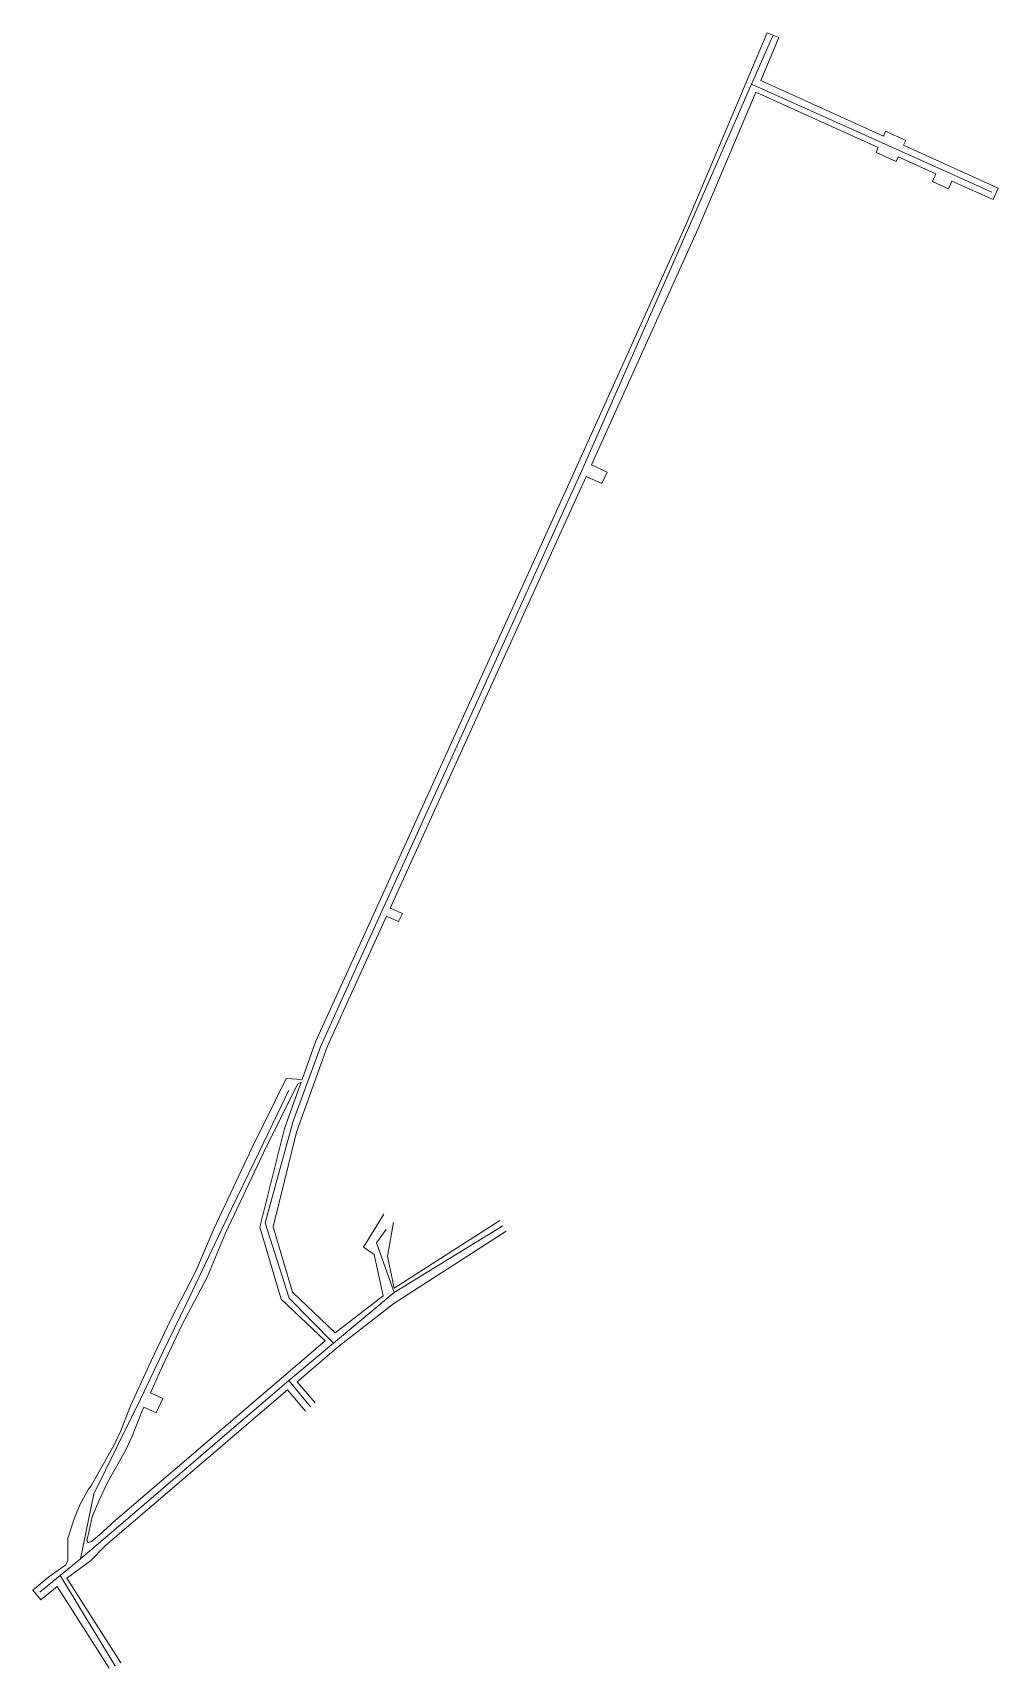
# Model space of a CAD drawing. Header units: millimetres. Extents: x 268278 to 268461, y 4273887 to 4274197.
import ezdxf

# ---------------------------------------------------------------- set-up
doc = ezdxf.new("R2010")
doc.units = ezdxf.units.MM
for name, color, linetype, lineweight in [('3D_1470', 5, 'Continuous', 0), ('GEOFENCE', 80, 'Continuous', 0), ('INIT_COORD', 5, 'Continuous', 0)]:
    doc.layers.add(name, color=color, linetype=linetype, lineweight=lineweight)

msp = doc.modelspace()

# ---------------------------------------------------------------- linework, layer by layer
at = {"layer": '3D_1470', "lineweight": 0}
for points in [[(268292.51, 4273886.87, 1470), (268282.63, 4273902.41, 1470), (268279.51, 4273899.85, 1470), (268277.99, 4273901.71, 1470), (268281.05, 4273904.21, 1470), (268284.29, 4273906.52, 1470), (268284.65, 4273907.29, 1470), (268284.67, 4273911.52, 1470), (268285.89, 4273915.43, 1470), (268286.99, 4273918, 1470), (268288.58, 4273920.83, 1470), (268289.1, 4273921.48, 1470), (268293.46, 4273929.27, 1470), (268294.64, 4273931.8, 1470), (268296.54, 4273936.62, 1470), (268300.46, 4273945.15, 1470), (268304.16, 4273953.02, 1470), (268308.9, 4273962.03, 1470), (268312.38, 4273970.34, 1470), (268319.6, 4273985.64, 1470), (268326.08, 4273998.68, 1470), (268329.08, 4273998.53, 1470), (268331.61, 4274005.64, 1470), (268343.63, 4274032.02, 1470), (268381.26, 4274114.95, 1470), (268402.01, 4274160.84, 1470), (268417.31, 4274197.01, 1470), (268419.52, 4274196.07, 1470), (268416.08, 4274187.94, 1470), (268439.35, 4274177.41, 1470), (268439.76, 4274178.32, 1470), (268443.57, 4274176.59, 1470), (268443.16, 4274175.68, 1470), (268461.14, 4274167.54, 1470), (268460.15, 4274165.36, 1470), (268452.34, 4274168.89, 1470), (268451.69, 4274167.43, 1470), (268448.64, 4274168.81, 1470), (268449.3, 4274170.27, 1470), (268442.17, 4274173.49, 1470), (268441.76, 4274172.58, 1470), (268437.95, 4274174.31, 1470), (268438.36, 4274175.22, 1470), (268415.14, 4274185.73, 1470), (268404.21, 4274159.87, 1470), (268383.95, 4274115.05, 1470), (268386.95, 4274113.69, 1470), (268385.96, 4274111.5, 1470), (268382.96, 4274112.86, 1470), (268345.82, 4274031.03, 1470), (268348.1, 4274030, 1470), (268347.39, 4274028.45, 1470), (268345.12, 4274029.48, 1470), (268333.84, 4274004.73, 1470), (268328.05, 4273988.51, 1470), (268323.57, 4273970.58, 1470), (268327.26, 4273958.19, 1470), (268335.36, 4273950.46, 1470), (268344.44, 4273957.51, 1470), (268342.77, 4273965.32, 1470), (268340.72, 4273966.7, 1470), (268344.57, 4273973, 1470)], [(268346.42, 4273971.43, 1470), (268345.29, 4273965.02, 1470), (268346.58, 4273958.97, 1470), (268366.57, 4273971.81, 1470)], [(268367.81, 4273969.75, 1470), (268346.46, 4273956.05, 1470), (268335.96, 4273947.89, 1470), (268328.15, 4273941.22, 1470), (268331.59, 4273937.2, 1470)], [(268329.76, 4273935.64, 1470), (268326.33, 4273939.67, 1470), (268291.77, 4273910.17, 1470), (268288.95, 4273907.27, 1470), (268284.49, 4273903.96, 1470), (268294.69, 4273887.92, 1470)]]:
    msp.add_polyline3d(points, dxfattribs=at)
msp.add_polyline3d([(268288.73, 4273912.96, 1470), (268289.25, 4273915.62, 1470), (268290.58, 4273918.76, 1470), (268292.27, 4273922.23, 1470), (268295.6, 4273928.17, 1470), (268296.85, 4273930.86, 1470), (268298.75, 4273935.67, 1470), (268299.07, 4273936.37, 1470), (268301.4, 4273935.3, 1470), (268302.65, 4273938.03, 1470), (268300.32, 4273939.1, 1470), (268302.64, 4273944.13, 1470), (268306.3, 4273951.96, 1470), (268311.08, 4273961.01, 1470), (268314.58, 4273969.36, 1470), (268321.76, 4273984.6, 1470), (268328.23, 4273997.61, 1470), (268328.9, 4273998.03, 1470), (268325.75, 4273989.2, 1470), (268321.08, 4273970.52, 1470), (268325.14, 4273956.89, 1470), (268333.49, 4273948.94, 1470), (268293.64, 4273914.92, 1470), (268290.69, 4273912.2, 1470), (268289.13, 4273910.94, 1470), (268288.53, 4273910.73, 1470), (268288.24, 4273911.09, 1470), (268288.73, 4273912.96, 1470)], close=True, dxfattribs=at)
at = {"layer": 'GEOFENCE'}
for p, q in [((268414.33, 4274187.24, 1470), (268418.35, 4274196.39, 1470)), ((268398.24, 4274150.62, 1470), (268414.33, 4274187.24, 1470)), ((268414.33, 4274187.24, 1470), (268450.82, 4274170.86, 1470)), ((268450.82, 4274170.86, 1470), (268459.94, 4274166.76, 1470)), ((268382.15, 4274113.99, 1470), (268398.24, 4274150.62, 1470)), ((268365.62, 4274077.57, 1470), (268382.15, 4274113.99, 1470)), ((268349.09, 4274041.14, 1470), (268365.62, 4274077.57, 1470)), ((268340.82, 4274022.93, 1470), (268349.09, 4274041.14, 1470)), ((268332.56, 4274004.72, 1470), (268340.82, 4274022.93, 1470)), ((268330.84, 4274000.03, 1470), (268332.56, 4274004.72, 1470)), ((268327.4, 4273990.64, 1470), (268330.84, 4274000.03, 1470)), ((268324.4, 4273991.99, 1470), (268326.56, 4273996.5, 1470)), ((268320.06, 4273982.98, 1470), (268324.4, 4273991.99, 1470)), ((268326.06, 4273985.82, 1470), (268327.4, 4273990.64, 1470)), ((268322.06, 4273971.36, 1470), (268326.06, 4273985.82, 1470)), ((268315.72, 4273973.97, 1470), (268320.06, 4273982.98, 1470)), ((268311.39, 4273964.96, 1470), (268315.72, 4273973.97, 1470)), ((268326.65, 4273957.08, 1470), (268322.06, 4273971.36, 1470)), ((268343.18, 4273967.54, 1470), (268345.05, 4273970.07, 1470)), ((268355.07, 4273963.35, 1470), (268367.19, 4273970.78, 1470)), ((268346.54, 4273958.12, 1470), (268343.18, 4273967.54, 1470)), ((268307.07, 4273955.94, 1470), (268311.39, 4273964.96, 1470)), ((268346.54, 4273958.12, 1470), (268355.07, 4273963.35, 1470)), ((268335.04, 4273948.5, 1470), (268326.65, 4273957.08, 1470)), ((268335.04, 4273948.5, 1470), (268346.54, 4273958.12, 1470)), ((268302.75, 4273946.92, 1470), (268307.07, 4273955.94, 1470)), ((268298.43, 4273937.9, 1470), (268302.75, 4273946.92, 1470)), ((268326.6, 4273941.44, 1470), (268335.04, 4273948.5, 1470)), ((268321.28, 4273936.89, 1470), (268326.6, 4273941.44, 1470)), ((268326.6, 4273941.44, 1470), (268330.67, 4273936.42, 1470)), ((268294.02, 4273928.93, 1470), (268298.43, 4273937.9, 1470)), ((268317.48, 4273933.64, 1470), (268321.28, 4273936.89, 1470)), ((268309.88, 4273927.15, 1470), (268317.48, 4273933.64, 1470)), ((268289.6, 4273919.95, 1470), (268294.02, 4273928.93, 1470)), ((268302.28, 4273920.65, 1470), (268309.88, 4273927.15, 1470)), ((268287.08, 4273907.65, 1470), (268289.6, 4273919.95, 1470)), ((268294.68, 4273914.15, 1470), (268302.28, 4273920.65, 1470)), ((268287.08, 4273907.65, 1470), (268294.68, 4273914.15, 1470)), ((268283.21, 4273904.48, 1470), (268287.08, 4273907.65, 1470)), ((268283.21, 4273904.48, 1470), (268279.36, 4273901.29, 1470)), ((268285.81, 4273900.21, 1470), (268283.21, 4273904.48, 1470)), ((268288.4, 4273895.94, 1470), (268285.81, 4273900.21, 1470)), ((268291, 4273891.67, 1470), (268288.4, 4273895.94, 1470)), ((268293.6, 4273887.39, 1470), (268291, 4273891.67, 1470))]:
    msp.add_line(p, q, dxfattribs=at)
at = {"layer": 'INIT_COORD'}
msp.add_point((268293.6, 4273887.39, 1470), dxfattribs=at)

doc.saveas('drawing.dxf')
